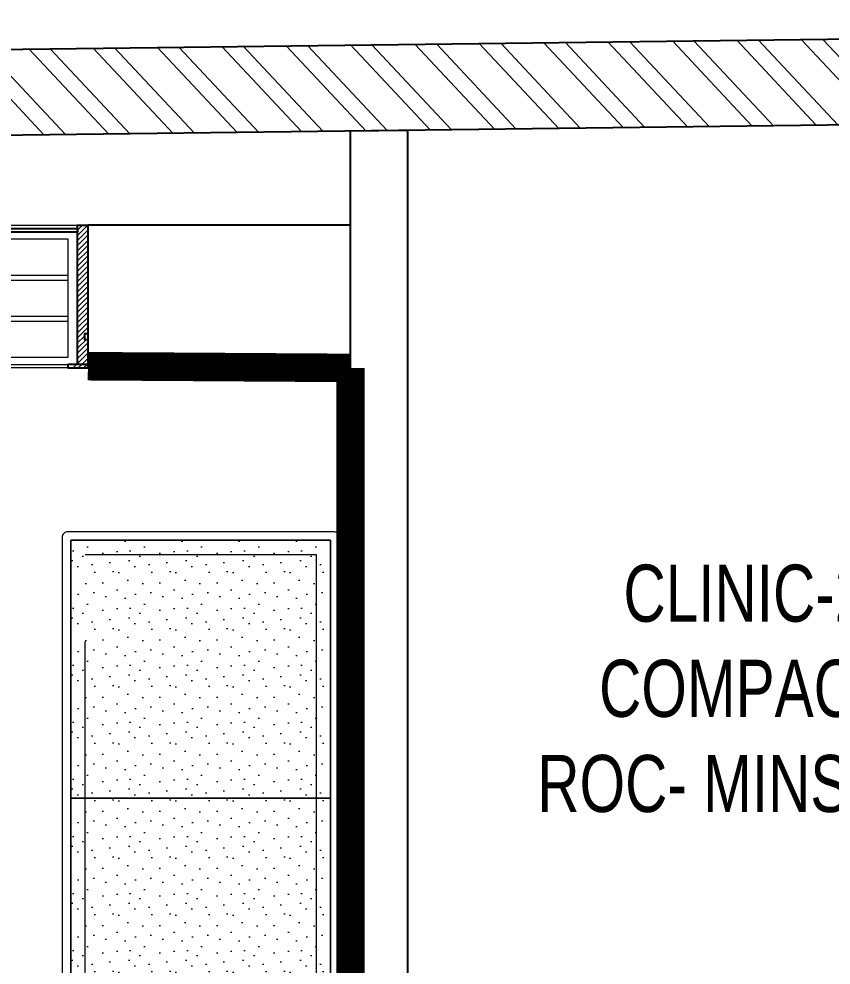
# Model space of a CAD drawing. Header units: feet. Extents: x 3470104 to 3486666, y -5473299 to -5466804.
# Drawn here: x 3481702 to 3483124, y -5468631 to -5466973 of the extents above; entities that cross this region are included whole.
import ezdxf

# ---------------------------------------------------------------- set-up
doc = ezdxf.new("R2010")
doc.units = ezdxf.units.FT
doc.header["$LTSCALE"] = 33
doc.header["$MEASUREMENT"] = 0
doc.linetypes.add('ACAD_ISO03W100', pattern=[30, 12, -18])
doc.linetypes.add('HIDDEN2', pattern=[4.7625, 3.175, -1.5875])
doc.layers.add('A-WALL', color=1, linetype='Continuous')
for name, color, linetype, lineweight in [('LENS-HATCH', 251, 'Continuous', 5), ('LENS-PARTITION', 21, 'Continuous', 25), ('LENS_DIMENSION', 193, 'Continuous', 0), ('LENS_TEXT', 31, 'Continuous', 5), ('LK-FF&E FLOOR', 1, 'Continuous', 9), ('LK-FF&E WALL', 1, 'Continuous', 9), ('LK-FLUTTED FINISH', 20, 'Continuous', 30), ('LK-MIRROR', 133, 'Continuous', 13), ('LN-ELEVATION-1', 81, 'Continuous', 25), ('LN-ELEVATION-2', 103, 'Continuous', 20), ('LN-ELEVATION-3', 125, 'Continuous', 18), ('LN-ELEVATION-5', 167, 'Continuous', 5), ('LN-HATCH', 251, 'Continuous', 0)]:
    doc.layers.add(name, color=color, linetype=linetype, lineweight=lineweight)
doc.styles.get("Standard").update_dxf_attribs({"font": 'GILC____.TTF'})
pattern_1 = [(45, (7858054.0837, 3504049.203), (-4.4901280605, 4.4901280605), [])]

# ---------------------------------------------------------------- blocks, each defined once
blk = doc.blocks.new('A$C8114a132')
at = {"layer": 'LN-HATCH'}
h = blk.add_hatch(dxfattribs=at)
h.set_pattern_fill('ANSI32', color=256, scale=222, angle=268.1105)
h.set_pattern_definition([(313.1105193, (-2966736.33, 5457578.26), (60.7755651, 56.8937008), []), (313.1105193, (-2966737.62, 5457539.035), (60.7755651, 56.8937008), [])])
h.paths.add_polyline_path([(3326.1, -163.6), (3324.2, -13.6), (1737.6, -33.4), (1761.8, -183.1)])
h.paths.add_polyline_path([(9135.6, -91.3), (9133.7, 58.7), (3684.2, -9.2), (3686, -159.1)])
h.paths.add_polyline_path([(15895.1, -7.2), (15893.2, 142.8), (9973.7, 69.1), (9975.5, -80.9)])
at = {"layer": 'A-WALL'}
for p, q in [((15893.2, 142.8), (9973.7, 69.1)), ((15895.1, -7.2), (9975.5, -80.9))]:
    blk.add_line(p, q, dxfattribs=at)
blk = doc.blocks.new('VC HD 1200')
at = {"layer": 'LN-HATCH', "ltscale": 0.5}
h = blk.add_hatch(dxfattribs=at)
h.set_pattern_fill('ANSI31', color=256, scale=2)
h.set_pattern_definition([(45, (3760859.753, 1795248.936), (-4.490128061, 4.490128061), [])])
h.paths.add_polyline_path([(-1200, 250), (-1200, 60), (-1194, 60), (-1194, 50), (-1200, 50), (-1200, 6), (-1182, 6), (-1182, 250)])
h = blk.add_hatch(dxfattribs=at)
h.set_pattern_fill('ANSI31', color=256, scale=2)
h.set_pattern_definition(pattern_1)
h.paths.add_polyline_path([(0, 250), (0, 60), (-6, 60), (-6, 50), (0, 50), (0, 6), (-18, 6), (-18, 250)])
h = blk.add_hatch(dxfattribs=at)
h.set_pattern_fill('ANSI31', color=256, scale=2)
h.set_pattern_definition([(45, (7858047.0837, 3504049.203), (-4.4901280605, 4.4901280605), [])])
h.paths.add_polyline_path([(-1165, 6), (-1165, 0), (-1200, 0), (-1200, 6)])
h = blk.add_hatch(dxfattribs=at)
h.set_pattern_fill('ANSI31', color=256, scale=2)
h.set_pattern_definition(pattern_1)
h.paths.add_polyline_path([(-28, 6), (-28, 0), (0, 0), (0, 6)])
at = {"layer": 'LN-ELEVATION-1', "ltscale": 0.5}
for points in [[(-1200, 250), (-1200, 60), (-1194, 60), (-1194, 50), (-1200, 50), (-1200, 6), (-1182, 6), (-1182, 250)], [(0, 250), (0, 60), (-6, 60), (-6, 50), (0, 50), (0, 6), (-18, 6), (-18, 250)], [(-18, 238), (-1182, 238), (-1182, 244), (-18, 244)], [(-1165, 6), (-1165, 0), (-1200, 0), (-1200, 6)], [(-35, 6), (-35, 0), (0, 0), (0, 6)]]:
    blk.add_lwpolyline(points, close=True, dxfattribs=at)
at = {"layer": 'LN-ELEVATION-3', "ltscale": 0.5}
for p, q in [((-1182, 250), (-18, 250)), ((-1165, 6), (-35, 6)), ((-35, 0), (-1165, 0))]:
    blk.add_line(p, q, dxfattribs=at)
for points in [[(-1165, 226), (-35, 226), (-35, 18), (-1165, 18)], [(-1165, 226), (-983.3, 226), (-983.3, 162), (-1165, 162)], [(-975.3, 226), (-793.7, 226), (-793.7, 162), (-975.3, 162)], [(-785.7, 226), (-604, 226), (-604, 162), (-785.7, 162)], [(-596, 226), (-414.3, 226), (-414.3, 162), (-596, 162)], [(-406.3, 226), (-224.7, 226), (-224.7, 162), (-406.3, 162)], [(-216.7, 226), (-35, 226), (-35, 162), (-216.7, 162)], [(-1165, 90), (-983.3, 90), (-983.3, 154), (-1165, 154)], [(-975.3, 154), (-793.7, 154), (-793.7, 90), (-975.3, 90)], [(-785.7, 154), (-604, 154), (-604, 90), (-785.7, 90)], [(-596, 154), (-414.3, 154), (-414.3, 90), (-596, 90)], [(-406.3, 154), (-224.7, 154), (-224.7, 90), (-406.3, 90)], [(-216.7, 154), (-35, 154), (-35, 90), (-216.7, 90)], [(-1165, 82), (-983.3, 82), (-983.3, 18), (-1165, 18)], [(-975.3, 82), (-793.7, 82), (-793.7, 18), (-975.3, 18)], [(-785.7, 82), (-604, 82), (-604, 18), (-785.7, 18)], [(-596, 82), (-414.3, 82), (-414.3, 18), (-596, 18)], [(-406.3, 82), (-224.7, 82), (-224.7, 18), (-406.3, 18)], [(-216.7, 82), (-35, 82), (-35, 18), (-216.7, 18)]]:
    blk.add_lwpolyline(points, close=True, dxfattribs=at)
blk = doc.blocks.new('3 seater Bench 1385')
at = {"layer": 'LENS-HATCH', "lineweight": 0}
h = blk.add_hatch(dxfattribs=at)
h.set_pattern_fill('STIP1', color=177, scale=100, angle=270, pattern_type=2)
h.set_pattern_definition([(270, (6617025.25, -170439.11), (100, -2e-13), [0, -100]), (270, (6617009.25, -170451.11), (100, -2e-13), [0, -100]), (270, (6616985.25, -170446.11), (100, -2e-13), [0, -100]), (270, (6616962.25, -170481.11), (100, -2e-13), [0, -100]), (270, (6616998.25, -170478.11), (100, -2e-13), [0, -100]), (270, (6617022.25, -170505.11), (100, -2e-13), [0, -100]), (270, (6617029.25, -170470.11), (100, -2e-13), [0, -100]), (270, (6616988.25, -170512.11), (100, -2e-13), [0, -100]), (270, (6616956.25, -170507.11), (100, -2e-13), [0, -100]), (270, (6616941.25, -170433.11), (100, -2e-13), [0, -100]), (270, (6616961.25, -170451.11), (100, -2e-13), [0, -100]), (270, (6616942.25, -170465.11), (100, -2e-13), [0, -100]), (270, (6617006.25, -170526.11), (100, -2e-13), [0, -100]), (270, (6616981.25, -170494.11), (100, -2e-13), [0, -100]), (270, (6617014.25, -170486.11), (100, -2e-13), [0, -100]), (270, (6617005.25, -170503.11), (100, -2e-13), [0, -100]), (270, (6616978.25, -170467.11), (100, -2e-13), [0, -100]), (270, (6617032.25, -170495.11), (100, -2e-13), [0, -100]), (270, (6616973.25, -170526.11), (100, -2e-13), [0, -100]), (270, (6616943.25, -170523.11), (100, -2e-13), [0, -100])])
h.paths.add_polyline_path([(677.5, 227.5), (225.8, 227.5), (225.8, -227.5), (677.5, -227.5)])
h.paths.add_polyline_path([(-225.8, 227.5), (225.8, 227.5), (225.8, -227.5), (-225.8, -227.5)])
h.paths.add_polyline_path([(-677.5, 227.5), (-225.8, 227.5), (-225.8, -227.5), (-677.5, -227.5)])
at = {"layer": 'LN-ELEVATION-2', "ltscale": 0.5}
for points in [[(-677.5, 227.5), (-225.8, 227.5), (-225.8, -227.5), (-677.5, -227.5)], [(-225.8, 227.5), (225.8, 227.5), (225.8, -227.5), (-225.8, -227.5)], [(677.5, 227.5), (225.8, 227.5), (225.8, -227.5), (677.5, -227.5)]]:
    blk.add_lwpolyline(points, close=True, dxfattribs=at)
at = {"layer": 'LN-ELEVATION-5', "ltscale": 0.5}
blk.add_lwpolyline([(682.5, 242.5), (-682.5, 242.5, 0.414214), (-692.5, 232.5), (-692.5, -232.5, 0.414214), (-682.5, -242.5), (682.5, -242.5, 0.414214), (692.5, -232.5), (692.5, 232.5, 0.414214)], format="xyb", close=True, dxfattribs=at)
blk.add_lwpolyline([(677.5, 227.5), (-677.5, 227.5), (-677.5, -227.5), (677.5, -227.5)], close=True, dxfattribs=at)
at = {"layer": 'LN-ELEVATION-5', "linetype": 'HIDDEN2', "ltscale": 11}
blk.add_lwpolyline([(-652.5, 202.5), (652.5, 202.5), (652.5, -202.5), (-652.5, -202.5)], close=True, dxfattribs=at)

msp = doc.modelspace()

# ---------------------------------------------------------------- linework, layer by layer
at = {"layer": 'LENS-PARTITION'}
for points in [[(3482382.7, -5469818.2), (3482282.7, -5469818.2), (3482282.7, -5467169.5), (3482382.7, -5467168.2)], [(3481822.7, -5467584.6), (3482282.7, -5467584.6), (3482282.7, -5467334.6), (3481822.7, -5467334.6)]]:
    msp.add_lwpolyline(points, close=True, dxfattribs=at)
at = {"layer": 'LK-FLUTTED FINISH', "linetype": 'ACAD_ISO03W100', "ltscale": 0.05, "const_width": 50}
msp.add_lwpolyline([(3482282.7, -5467584.6), (3482282.7, -5471430.8)], dxfattribs=at)
at = {"layer": 'LK-MIRROR', "linetype": 'ACAD_ISO03W100', "ltscale": 0.05, "const_width": 50}
msp.add_lwpolyline([(3482282.7, -5467584.6), (3481822.7, -5467581.6)], dxfattribs=at)

# ---------------------------------------------------------------- block references
at = {"layer": 'LENS_DIMENSION'}
msp.add_blockref('A$C8114a132', (3470104, -5467116), dxfattribs=at)
at = {"layer": 'LK-FF&E FLOOR', "rotation": 270}
msp.add_blockref('3 seater Bench 1385', (3482020.2, -5468564), dxfattribs=at)
at = {"layer": 'LK-FF&E WALL'}
msp.add_blockref('VC HD 1200', (3481822.7, -5467584.6), dxfattribs=at)

# ---------------------------------------------------------------- texts
at = {"layer": 'LENS_TEXT', "linetype": 'Continuous', "ltscale": 3, "insert": (3482974.3, -5468146.6), "char_height": 100, "attachment_point": 5}
msp.add_mtext_dynamic_manual_height_columns('CLINIC-2 COMPACT ROC- MINSIGN', width=730.507, gutter_width=1, heights=[0], dxfattribs=at)

doc.saveas('drawing.dxf')
